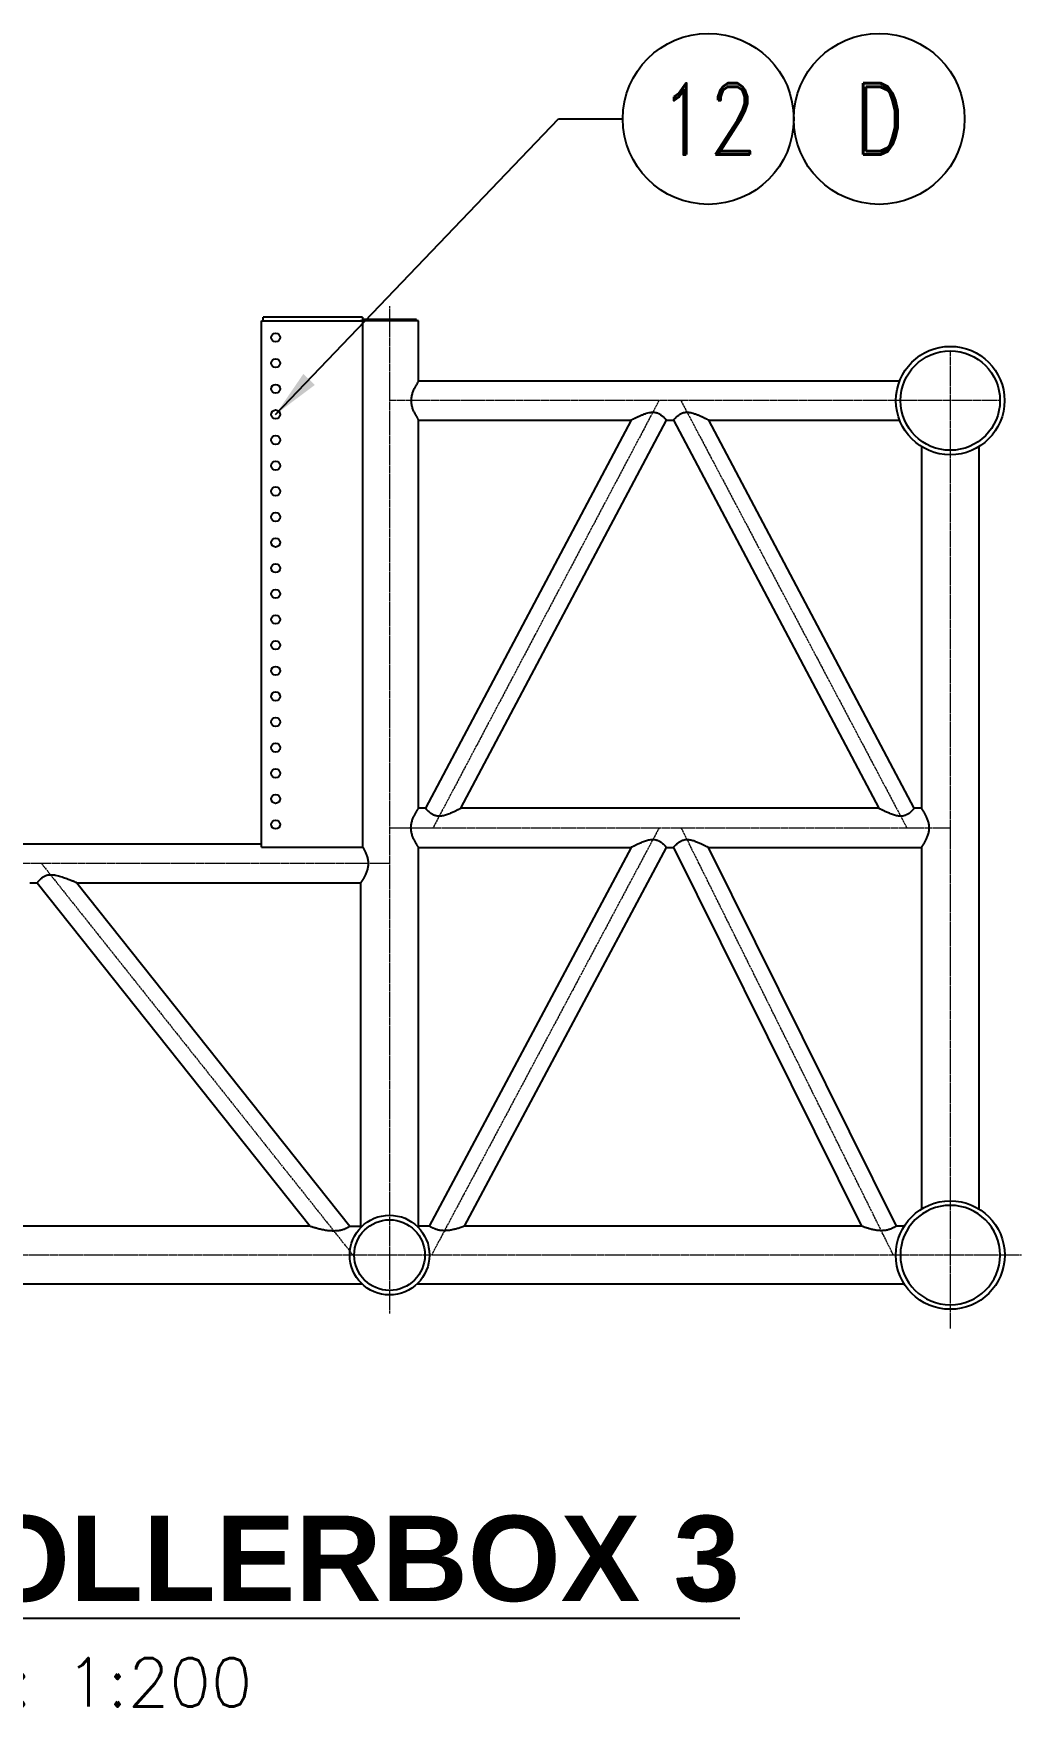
# Model space of a CAD drawing. Header units: millimetres. Extents: x 1177 to 110351, y -48371 to 8578.
# Drawn here: x 46379 to 53315, y -3170 to 8578 of the extents above; entities that cross this region are included whole.
import ezdxf
from ezdxf.enums import TextEntityAlignment as Align

# ---------------------------------------------------------------- set-up
doc = ezdxf.new("R2010")
doc.units = ezdxf.units.MM
doc.linetypes.add('CENTER', pattern=[50.8, 31.75, -6.35, 6.35, -6.35])
doc.layers.add('CENTRELINES', color=1, linetype='CENTER', lineweight=5)
for name, color, linetype in [('DIM', 1, 'Continuous'), ('PH-60E', 7, 'Continuous'), ('PV-60E', 7, 'Continuous'), ('TEXT25', 3, 'Continuous')]:
    doc.layers.add(name, color=color, linetype=linetype)
doc.styles.add('ARIALBOLD', font='arialbd.ttf')
doc.styles.add('ROMAND', font='romand.shx', dxfattribs={"width": 0.8})
doc.styles.add('ROMANS', font='simplex.shx', dxfattribs={"width": 0.8})
doc.dimstyles.new('200', dxfattribs={"dimscale": 200, "dimtxt": 1.7, "dimasz": 1.7, "dimexe": 1, "dimexo": 1, "dimgap": 1, "dimtad": 3, "dimdec": 0, "dimdsep": 46, "dimtxsty": 'ROMANS', "dimcen": 2.5, "dimclrd": 1, "dimclre": 1, "dimclrt": 2, "dimadec": 0, "dimazin": 0, "dimtfac": 1, "dimtdec": 0, "dimtmove": 0, "dimatfit": 3, "dimfxl": 2, "dimtolj": 1, "dimtzin": 0, "dimarcsym": 0})

# ---------------------------------------------------------------- blocks, each defined once
blk = doc.blocks.new('A3 - TAGG')
at = {"layer": 'TEXT25'}
blk.add_circle((0, 0), 3, dxfattribs=at)
at = {"layer": 'TEXT25', "style": 'ROMAND', "width": 0.8}
blk.add_attdef('1', text='', height=2.5, dxfattribs=at).set_placement((0, 0), align=Align.MIDDLE_CENTER)
blk = doc.blocks.new('section_3')
at = {"extrusion": (0, 1, 0)}
for p, q in [((1612, 6560), (1612, 6585)), ((2311, 6585), (1612, 6585)), ((2311, 6585), (2311, 2864)), ((1600, 2864), (1600, 6560)), ((1600, 6560), (2311, 6560)), ((-1600, 2887), (1600, 2887)), ((1600, 2864), (2311, 2864)), ((-25, 2613), (25, 2613)), ((25, 2613), (1942, 203)), ((305, 2613), (2297, 2613)), ((305, 2613), (2222, 203))]:
    blk.add_line(p, q, dxfattribs=at)
for p, q in [((2703, 6560), (2297, 6560)), ((2688, 6570), (2313, 6570)), ((2313, 6570), (2313, 6560)), ((2688, 6560), (2688, 6570)), ((2703, 6137), (2703, 6560)), ((6081, 6137), (2703, 6137)), ((2703, 3137), (2703, 5863)), ((2703, 5863), (4195, 5863)), ((4195, 5863), (2753, 3137)), ((3001, 3137), (4443, 5863)), ((4443, 5863), (4493, 5863)), ((4493, 5863), (5935, 3137)), ((6183, 3137), (4741, 5863)), ((4741, 5863), (6081, 5863)), ((6233, 5678), (6233, 3137)), ((6640, 323), (6640, 5678)), ((2753, 3137), (2703, 3137)), ((5935, 3137), (3001, 3137)), ((6233, 3137), (6183, 3137)), ((2703, 192), (2703, 2863)), ((2703, 2863), (4195, 2863)), ((4195, 2863), (2778, 203)), ((3026, 203), (4443, 2863)), ((4443, 2863), (4493, 2863)), ((4493, 2863), (5814, 203)), ((6058, 203), (4738, 2863)), ((4738, 2863), (6233, 2863)), ((6233, 2863), (6233, 323)), ((2297, 2613), (2297, 192)), ((1942, 203), (-1942, 203)), ((2222, 203), (2297, 203)), ((2778, 203), (2703, 203)), ((5814, 203), (3026, 203)), ((6113, 203), (6058, 203)), ((-2308, -203), (2308, -203)), ((2692, -203), (6113, -203))]:
    blk.add_line(p, q)
for centre in [(1700, 6443), (1700, 6263), (1700, 6083), (1700, 5903), (1700, 5723), (1700, 5543), (1700, 5363), (1700, 5183), (1700, 5003), (1700, 4823), (1700, 4643), (1700, 4463), (1700, 4283), (1700, 4103), (1700, 3923), (1700, 3743), (1700, 3563), (1700, 3383), (1700, 3203), (1700, 3023)]:
    blk.add_circle(centre, 31)
at = {"ltscale": 0.5}
for centre, radius in [((6436, 6000), 381), ((6436, 6000), 349), ((2500, 0), 280), ((2500, 0), 248)]:
    blk.add_circle(centre, radius, dxfattribs=at)
for major_axis, start_param, end_param in [((-382, 0), -3.141592653589793, 3.141592653589793), ((-350, 0), 3.141593, 9.424778)]:
    blk.add_ellipse((6436, 0), major_axis=major_axis, ratio=0.997354, start_param=start_param, end_param=end_param)
for points, knots in [([(2311, 2864), (2311, 2864), (2312, 2863), (2313, 2860), (2315, 2858), (2318, 2852), (2320, 2849), (2323, 2844), (2324, 2840), (2328, 2834), (2329, 2830), (2333, 2823), (2334, 2819), (2338, 2811), (2339, 2807), (2342, 2799), (2343, 2795), (2345, 2786), (2346, 2782), (2348, 2773), (2349, 2768), (2349, 2759), (2350, 2754), (2350, 2750)], [721.357271, 721.357271, 721.357271, 721.357271, 723.447251, 723.447251, 736.77568, 736.77568, 750.104109, 750.104109, 763.587208, 763.587208, 777.070307, 777.070307, 790.553406, 790.553406, 804.036505, 804.036505, 817.519604, 817.519604, 831.002703, 831.002703, 844.485803, 844.485803, 857.968902, 857.968902, 857.968902, 857.968902]), ([(2350, 2750), (2350, 2746), (2349, 2741), (2349, 2732), (2348, 2727), (2346, 2718), (2345, 2714), (2343, 2705), (2342, 2701), (2339, 2693), (2338, 2689), (2334, 2681), (2333, 2677), (2329, 2670), (2328, 2666), (2324, 2660), (2323, 2656), (2320, 2651), (2318, 2648), (2315, 2642), (2313, 2640), (2310, 2635), (2309, 2632), (2306, 2628), (2305, 2626), (2303, 2622), (2302, 2621), (2300, 2618), (2299, 2617), (2298, 2615), (2298, 2615), (2297, 2614), (2297, 2613), (2297, 2613)], [0, 0, 0, 0, 13.483099, 13.483099, 26.966198, 26.966198, 40.449297, 40.449297, 53.932397, 53.932397, 67.415496, 67.415496, 80.898595, 80.898595, 94.381694, 94.381694, 107.864793, 107.864793, 121.193222, 121.193222, 134.521651, 134.521651, 147.85008, 147.85008, 161.178509, 161.178509, 174.506938, 174.506938, 187.835367, 187.835367, 201.163796, 201.163796, 214.492225, 214.492225, 214.492225, 214.492225]), ([(305, 2613), (305, 2613), (303, 2614), (300, 2616), (298, 2616), (294, 2618), (292, 2619), (288, 2621), (286, 2621), (280, 2624), (278, 2625), (272, 2627), (269, 2628), (263, 2630), (260, 2632), (253, 2635), (248, 2636), (237, 2640), (232, 2642), (221, 2646), (216, 2648), (204, 2652), (198, 2654), (187, 2657), (181, 2659), (169, 2662), (163, 2663), (154, 2665), (151, 2666), (145, 2667), (142, 2667), (136, 2668), (133, 2668), (127, 2668), (124, 2668), (117, 2668), (114, 2668), (108, 2668), (106, 2668), (102, 2667), (101, 2667), (97, 2666), (95, 2666), (92, 2665), (90, 2664), (86, 2663), (85, 2662), (81, 2661), (79, 2660), (75, 2658), (72, 2656), (66, 2653), (63, 2651), (58, 2647), (55, 2645), (51, 2641), (49, 2639), (45, 2636), (43, 2634), (40, 2631), (39, 2629), (36, 2626), (35, 2625), (32, 2622), (31, 2621), (29, 2619), (29, 2618), (27, 2616), (27, 2616), (26, 2615), (26, 2614), (25, 2614), (25, 2613), (25, 2613)], [231.897501, 231.897501, 231.897501, 231.897501, 254.257814, 254.257814, 265.437971, 265.437971, 276.618127, 276.618127, 287.798284, 287.798284, 298.978441, 298.978441, 310.158597, 310.158597, 321.338754, 321.338754, 339.145785, 339.145785, 356.952816, 356.952816, 374.759847, 374.759847, 392.566878, 392.566878, 410.373909, 410.373909, 428.18094, 428.18094, 437.084455, 437.084455, 445.987971, 445.987971, 454.891486, 454.891486, 463.795002, 463.795002, 474.911187, 474.911187, 480.46928, 480.46928, 486.027373, 486.027373, 491.585465, 491.585465, 497.143558, 497.143558, 502.701651, 502.701651, 508.259743, 508.259743, 519.375929, 519.375929, 530.492114, 530.492114, 541.608299, 541.608299, 552.724484, 552.724484, 563.071044, 563.071044, 573.417604, 573.417604, 583.764164, 583.764164, 594.110724, 594.110724, 604.457283, 604.457283, 614.803843, 614.803843, 625.150403, 625.150403, 635.496963, 635.496963, 635.496963, 635.496963]), ([(1942, 203), (1942, 203), (1942, 203), (1943, 203), (1944, 202), (1946, 202), (1948, 201), (1951, 200), (1953, 200), (1957, 199), (1959, 198), (1964, 196), (1966, 196), (1972, 194), (1974, 193), (1980, 192), (1983, 191), (1994, 188), (2003, 186), (2022, 181), (2033, 179), (2048, 176), (2054, 176), (2065, 174), (2070, 173), (2081, 172), (2086, 172), (2097, 171), (2102, 171), (2111, 171), (2115, 171), (2123, 172), (2127, 172), (2135, 173), (2139, 173), (2147, 174), (2151, 175), (2158, 176), (2162, 177), (2169, 179), (2172, 180), (2179, 182), (2182, 183), (2188, 186), (2190, 187), (2195, 189), (2197, 190), (2202, 192), (2204, 193), (2207, 195), (2209, 196), (2212, 197), (2213, 198), (2216, 200), (2217, 200), (2219, 201), (2219, 202), (2221, 202), (2221, 203), (2222, 203), (2222, 203), (2222, 203)], [211.082504, 211.082504, 211.082504, 211.082504, 221.804118, 221.804118, 232.525732, 232.525732, 243.247346, 243.247346, 253.96896, 253.96896, 264.690574, 264.690574, 275.412188, 275.412188, 286.133803, 286.133803, 296.855417, 296.855417, 328.182814, 328.182814, 359.510212, 359.510212, 375.173911, 375.173911, 390.83761, 390.83761, 406.501309, 406.501309, 422.165008, 422.165008, 433.723205, 433.723205, 445.281402, 445.281402, 456.839599, 456.839599, 468.397796, 468.397796, 479.955993, 479.955993, 491.51419, 491.51419, 503.072387, 503.072387, 514.630584, 514.630584, 525.003364, 525.003364, 535.376145, 535.376145, 545.748925, 545.748925, 556.121706, 556.121706, 566.494487, 566.494487, 576.867267, 576.867267, 587.240048, 587.240048, 597.612828, 597.612828, 597.612828, 597.612828])]:
    blk.add_open_spline(points, degree=3, knots=knots)
at = {"layer": 'CENTRELINES', "color": 1, "linetype": 'CENTER', "ltscale": 0.4}
for p, q in [((2500, 6663), (2500, -410)), ((6436, 6344), (6436, -515)), ((6789, 6000), (2500, 6000)), ((4391, 6000), (2805, 3000)), ((4545, 6000), (6131, 3000)), ((2500, 3000), (6436, 3000)), ((4392, 3000), (2794, 0)), ((6037, 0), (4548, 3000)), ((2500, 2750), (-2500, 2750)), ((56, 2750), (2243, 0)), ((6936, 0), (-6936, 0))]:
    blk.add_line(p, q, dxfattribs=at)
at = {"layer": 'PH-60E'}
blk.add_open_spline([(6058, 203), (6058, 203), (6058, 203), (6057, 203), (6057, 202), (6056, 202), (6055, 201), (6053, 200), (6052, 199), (6050, 198), (6048, 197), (6045, 196), (6044, 195), (6040, 193), (6038, 192), (6034, 190), (6032, 189), (6027, 187), (6025, 186), (6021, 184), (6019, 183), (6018, 183)], degree=3, knots=[168.443335, 168.443335, 168.443335, 168.443335, 178.845334, 178.845334, 189.247334, 189.247334, 199.649334, 199.649334, 210.051333, 210.051333, 220.453333, 220.453333, 230.855332, 230.855332, 241.257332, 241.257332, 251.659331, 251.659331, 262.312748, 262.312748, 268.040119, 268.040119, 268.040119, 268.040119], dxfattribs=at)
at = {"layer": 'PV-60E'}
for points, knots in [([(2703, 6137), (2703, 6137), (2703, 6136), (2702, 6135), (2702, 6135), (2701, 6133), (2700, 6132), (2698, 6129), (2697, 6128), (2695, 6124), (2694, 6122), (2691, 6118), (2690, 6115), (2687, 6110), (2685, 6108), (2682, 6102), (2680, 6099), (2677, 6094), (2676, 6090), (2672, 6084), (2671, 6080), (2667, 6073), (2666, 6069), (2662, 6061), (2661, 6057), (2658, 6049), (2657, 6045), (2655, 6036), (2654, 6032), (2652, 6023), (2651, 6018), (2651, 6009), (2650, 6004), (2650, 6000)], [643.476676, 643.476676, 643.476676, 643.476676, 656.805105, 656.805105, 670.133534, 670.133534, 683.461963, 683.461963, 696.790392, 696.790392, 710.118821, 710.118821, 723.447251, 723.447251, 736.77568, 736.77568, 750.104109, 750.104109, 763.587208, 763.587208, 777.070307, 777.070307, 790.553406, 790.553406, 804.036505, 804.036505, 817.519604, 817.519604, 831.002703, 831.002703, 844.485803, 844.485803, 857.968902, 857.968902, 857.968902, 857.968902]), ([(2650, 6000), (2650, 5996), (2651, 5991), (2651, 5982), (2652, 5977), (2654, 5968), (2655, 5964), (2657, 5955), (2658, 5951), (2661, 5943), (2662, 5939), (2666, 5931), (2667, 5927), (2671, 5920), (2672, 5916), (2676, 5910), (2677, 5906), (2680, 5901), (2682, 5898), (2685, 5892), (2687, 5890), (2690, 5885), (2691, 5882), (2694, 5878), (2695, 5876), (2697, 5872), (2698, 5871), (2700, 5868), (2701, 5867), (2702, 5865), (2702, 5865), (2703, 5864), (2703, 5863), (2703, 5863)], [0, 0, 0, 0, 13.483099, 13.483099, 26.966198, 26.966198, 40.449297, 40.449297, 53.932397, 53.932397, 67.415496, 67.415496, 80.898595, 80.898595, 94.381694, 94.381694, 107.864793, 107.864793, 121.193222, 121.193222, 134.521651, 134.521651, 147.85008, 147.85008, 161.178509, 161.178509, 174.506938, 174.506938, 187.835367, 187.835367, 201.163796, 201.163796, 214.492225, 214.492225, 214.492225, 214.492225]), ([(4195, 5863), (4195, 5863), (4195, 5864), (4196, 5864), (4196, 5864), (4197, 5864), (4198, 5865), (4199, 5865), (4200, 5866), (4201, 5866), (4202, 5867), (4204, 5868), (4205, 5869), (4208, 5870), (4209, 5870), (4211, 5872), (4212, 5872), (4216, 5874), (4218, 5875), (4222, 5877), (4225, 5878), (4230, 5881), (4233, 5882), (4238, 5885), (4241, 5886), (4247, 5889), (4250, 5890), (4255, 5893), (4259, 5894), (4265, 5897), (4268, 5898), (4274, 5900), (4277, 5901), (4282, 5904), (4285, 5905), (4290, 5907), (4293, 5907), (4301, 5910), (4307, 5912), (4319, 5915), (4325, 5916), (4334, 5918), (4337, 5918), (4343, 5918), (4345, 5918), (4348, 5918)], [542.402587, 542.402587, 542.402587, 542.402587, 548.97471, 548.97471, 555.546832, 555.546832, 562.118955, 562.118955, 568.691078, 568.691078, 575.2632, 575.2632, 581.835323, 581.835323, 588.407446, 588.407446, 594.979569, 594.979569, 605.263935, 605.263935, 615.548301, 615.548301, 625.832668, 625.832668, 636.117034, 636.117034, 646.4014, 646.4014, 656.685766, 656.685766, 666.970133, 666.970133, 677.254499, 677.254499, 685.843043, 685.843043, 694.431586, 694.431586, 711.608673, 711.608673, 728.78576, 728.78576, 737.374303, 737.374303, 745.962847, 745.962847, 745.962847, 745.962847]), ([(4348, 5918), (4350, 5918), (4352, 5918), (4356, 5918), (4357, 5918), (4361, 5918), (4363, 5917), (4366, 5917), (4368, 5916), (4372, 5916), (4373, 5915), (4377, 5914), (4378, 5914), (4382, 5912), (4383, 5912), (4386, 5910), (4388, 5910), (4393, 5907), (4396, 5906), (4401, 5902), (4404, 5900), (4409, 5897), (4411, 5895), (4416, 5891), (4418, 5889), (4421, 5886), (4423, 5884), (4427, 5881), (4428, 5879), (4431, 5876), (4433, 5875), (4435, 5872), (4436, 5871), (4438, 5869), (4439, 5868), (4441, 5866), (4441, 5866), (4442, 5865), (4443, 5864), (4443, 5864), (4443, 5863), (4443, 5863)], [0, 0, 0, 0, 5.378793, 5.378793, 10.757585, 10.757585, 16.136378, 16.136378, 21.515171, 21.515171, 26.893963, 26.893963, 32.272756, 32.272756, 37.651549, 37.651549, 43.030341, 43.030341, 53.787927, 53.787927, 64.545512, 64.545512, 75.303097, 75.303097, 86.060683, 86.060683, 96.480743, 96.480743, 106.900803, 106.900803, 117.320863, 117.320863, 127.740923, 127.740923, 138.160983, 138.160983, 148.581043, 148.581043, 159.001103, 159.001103, 169.421164, 169.421164, 169.421164, 169.421164]), ([(4493, 5863), (4493, 5863), (4493, 5864), (4494, 5864), (4494, 5865), (4495, 5866), (4496, 5866), (4497, 5868), (4498, 5869), (4500, 5871), (4501, 5872), (4504, 5875), (4505, 5876), (4508, 5879), (4510, 5881), (4513, 5884), (4515, 5886), (4519, 5889), (4521, 5891), (4525, 5895), (4528, 5897), (4533, 5900), (4535, 5902), (4541, 5906), (4544, 5907), (4548, 5910), (4550, 5910), (4553, 5912), (4555, 5912), (4558, 5914), (4560, 5914), (4563, 5915), (4565, 5916), (4568, 5916), (4570, 5917), (4574, 5917), (4575, 5918), (4579, 5918), (4581, 5918), (4584, 5918), (4586, 5918), (4588, 5918)], [576.541683, 576.541683, 576.541683, 576.541683, 586.961743, 586.961743, 597.381803, 597.381803, 607.801863, 607.801863, 618.221924, 618.221924, 628.641984, 628.641984, 639.062044, 639.062044, 649.482104, 649.482104, 659.902164, 659.902164, 670.659749, 670.659749, 681.417335, 681.417335, 692.17492, 692.17492, 702.932505, 702.932505, 708.311298, 708.311298, 713.690091, 713.690091, 719.068883, 719.068883, 724.447676, 724.447676, 729.826469, 729.826469, 735.205261, 735.205261, 740.584054, 740.584054, 745.962847, 745.962847, 745.962847, 745.962847]), ([(4588, 5918), (4591, 5918), (4594, 5918), (4600, 5918), (4603, 5918), (4611, 5916), (4617, 5915), (4629, 5912), (4635, 5910), (4643, 5907), (4646, 5907), (4651, 5905), (4654, 5904), (4660, 5901), (4663, 5900), (4669, 5898), (4672, 5897), (4678, 5894), (4681, 5893), (4687, 5890), (4690, 5889), (4695, 5886), (4698, 5885), (4704, 5882), (4706, 5881), (4711, 5878), (4714, 5877), (4718, 5875), (4721, 5874), (4724, 5872), (4725, 5872), (4728, 5870), (4729, 5870), (4731, 5869), (4732, 5868), (4734, 5867), (4735, 5866), (4737, 5866), (4738, 5865), (4739, 5865), (4739, 5864), (4740, 5864), (4740, 5864), (4741, 5864), (4741, 5863), (4741, 5863)], [0, 0, 0, 0, 8.588543, 8.588543, 17.177087, 17.177087, 34.354174, 34.354174, 51.531261, 51.531261, 60.119804, 60.119804, 68.708348, 68.708348, 78.992714, 78.992714, 89.27708, 89.27708, 99.561447, 99.561447, 109.845813, 109.845813, 120.130179, 120.130179, 130.414546, 130.414546, 140.698912, 140.698912, 150.983278, 150.983278, 157.555401, 157.555401, 164.127524, 164.127524, 170.699646, 170.699646, 177.271769, 177.271769, 183.843892, 183.843892, 190.416014, 190.416014, 196.988137, 196.988137, 203.56026, 203.56026, 203.56026, 203.56026]), ([(2703, 2863), (2703, 2863), (2703, 2864), (2702, 2865), (2702, 2865), (2701, 2867), (2700, 2868), (2698, 2871), (2697, 2872), (2695, 2876), (2694, 2878), (2691, 2882), (2690, 2885), (2687, 2890), (2685, 2892), (2682, 2898), (2680, 2901), (2677, 2906), (2676, 2910), (2672, 2916), (2671, 2920), (2667, 2927), (2666, 2931), (2662, 2939), (2661, 2943), (2658, 2951), (2657, 2955), (2655, 2964), (2654, 2968), (2652, 2977), (2651, 2982), (2651, 2991), (2650, 2996), (2650, 3000), (2650, 3004), (2651, 3009), (2651, 3018), (2652, 3023), (2654, 3032), (2655, 3036), (2657, 3045), (2658, 3049), (2661, 3057), (2662, 3061), (2666, 3069), (2667, 3073), (2671, 3080), (2672, 3084), (2676, 3090), (2677, 3094), (2680, 3099), (2682, 3102), (2685, 3108), (2687, 3110), (2690, 3115), (2691, 3118), (2694, 3122), (2695, 3124), (2697, 3128), (2698, 3129), (2700, 3132), (2701, 3133), (2702, 3135), (2702, 3135), (2703, 3136), (2703, 3137), (2703, 3137)], [643.476676, 643.476676, 643.476676, 643.476676, 656.805105, 656.805105, 670.133534, 670.133534, 683.461963, 683.461963, 696.790392, 696.790392, 710.118821, 710.118821, 723.447251, 723.447251, 736.77568, 736.77568, 750.104109, 750.104109, 763.587208, 763.587208, 777.070307, 777.070307, 790.553406, 790.553406, 804.036505, 804.036505, 817.519604, 817.519604, 831.002703, 831.002703, 844.485803, 844.485803, 857.968902, 857.968902, 857.968902, 871.452001, 871.452001, 884.9351, 884.9351, 898.418199, 898.418199, 911.901298, 911.901298, 925.384398, 925.384398, 938.867497, 938.867497, 952.350596, 952.350596, 965.833695, 965.833695, 979.162124, 979.162124, 992.490553, 992.490553, 1005.818982, 1005.818982, 1019.147411, 1019.147411, 1032.47584, 1032.47584, 1045.804269, 1045.804269, 1059.132698, 1059.132698, 1072.461127, 1072.461127, 1072.461127, 1072.461127]), ([(3001, 3137), (3001, 3137), (3001, 3136), (3000, 3136), (2999, 3135), (2997, 3134), (2995, 3134), (2992, 3132), (2990, 3131), (2987, 3129), (2984, 3128), (2980, 3126), (2977, 3125), (2972, 3122), (2970, 3121), (2964, 3118), (2962, 3117), (2955, 3114), (2951, 3112), (2943, 3108), (2939, 3107), (2930, 3103), (2926, 3101), (2916, 3097), (2912, 3096), (2902, 3092), (2897, 3091), (2888, 3088), (2883, 3086), (2873, 3084), (2868, 3083), (2861, 3082), (2858, 3082), (2853, 3082), (2851, 3082), (2846, 3082), (2844, 3082), (2841, 3082), (2839, 3082), (2835, 3082), (2834, 3083), (2830, 3083), (2828, 3084), (2825, 3084), (2823, 3085), (2820, 3086), (2818, 3086), (2815, 3088), (2813, 3088), (2810, 3090), (2808, 3090), (2804, 3093), (2801, 3094), (2795, 3098), (2793, 3100), (2788, 3103), (2785, 3105), (2781, 3109), (2779, 3111), (2775, 3114), (2773, 3116), (2770, 3119), (2768, 3121), (2765, 3124), (2764, 3125), (2761, 3128), (2760, 3129), (2758, 3131), (2757, 3132), (2756, 3134), (2755, 3134), (2754, 3135), (2754, 3136), (2753, 3136), (2753, 3137), (2753, 3137)], [207.78846, 207.78846, 207.78846, 207.78846, 218.76292, 218.76292, 229.737379, 229.737379, 240.711839, 240.711839, 251.686298, 251.686298, 262.660757, 262.660757, 273.635217, 273.635217, 284.609676, 284.609676, 295.584136, 295.584136, 310.583234, 310.583234, 325.582332, 325.582332, 340.58143, 340.58143, 355.580528, 355.580528, 370.579626, 370.579626, 385.578724, 385.578724, 400.577822, 400.577822, 408.077371, 408.077371, 415.57692, 415.57692, 420.955713, 420.955713, 426.334506, 426.334506, 431.713298, 431.713298, 437.092091, 437.092091, 442.470884, 442.470884, 447.849676, 447.849676, 453.228469, 453.228469, 458.607262, 458.607262, 469.364847, 469.364847, 480.122432, 480.122432, 490.880018, 490.880018, 501.637603, 501.637603, 512.057663, 512.057663, 522.477723, 522.477723, 532.897783, 532.897783, 543.317843, 543.317843, 553.737904, 553.737904, 564.157964, 564.157964, 574.578024, 574.578024, 584.998084, 584.998084, 584.998084, 584.998084]), ([(6183, 3137), (6183, 3137), (6183, 3136), (6183, 3136), (6182, 3135), (6181, 3134), (6181, 3134), (6179, 3132), (6178, 3131), (6176, 3129), (6175, 3128), (6172, 3125), (6171, 3124), (6168, 3121), (6167, 3119), (6163, 3116), (6161, 3114), (6158, 3111), (6156, 3109), (6151, 3105), (6149, 3103), (6144, 3100), (6141, 3098), (6136, 3094), (6133, 3093), (6128, 3090), (6126, 3090), (6123, 3088), (6122, 3088), (6118, 3086), (6117, 3086), (6113, 3085), (6111, 3084), (6108, 3084), (6106, 3083), (6103, 3083), (6101, 3082), (6097, 3082), (6096, 3082), (6092, 3082), (6090, 3082), (6086, 3082), (6083, 3082), (6078, 3082), (6076, 3082), (6068, 3083), (6063, 3084), (6054, 3086), (6049, 3088), (6039, 3091), (6034, 3092), (6025, 3096), (6020, 3097), (6011, 3101), (6006, 3103), (5997, 3107), (5993, 3108), (5985, 3112), (5981, 3114), (5975, 3117), (5972, 3118), (5967, 3121), (5964, 3122), (5959, 3125), (5956, 3126), (5952, 3128), (5950, 3129), (5946, 3131), (5944, 3132), (5941, 3134), (5940, 3134), (5938, 3135), (5937, 3136), (5936, 3136), (5935, 3137), (5935, 3137)], [169.421164, 169.421164, 169.421164, 169.421164, 179.841224, 179.841224, 190.261284, 190.261284, 200.681344, 200.681344, 211.101404, 211.101404, 221.521464, 221.521464, 231.941524, 231.941524, 242.361584, 242.361584, 252.781645, 252.781645, 263.53923, 263.53923, 274.296815, 274.296815, 285.054401, 285.054401, 295.811986, 295.811986, 301.190779, 301.190779, 306.569571, 306.569571, 311.948364, 311.948364, 317.327157, 317.327157, 322.705949, 322.705949, 328.084742, 328.084742, 333.463535, 333.463535, 338.842327, 338.842327, 346.341876, 346.341876, 353.841425, 353.841425, 368.840523, 368.840523, 383.839621, 383.839621, 398.838719, 398.838719, 413.837817, 413.837817, 428.836916, 428.836916, 443.836014, 443.836014, 458.835112, 458.835112, 469.809571, 469.809571, 480.784031, 480.784031, 491.75849, 491.75849, 502.73295, 502.73295, 513.707409, 513.707409, 524.681868, 524.681868, 535.656328, 535.656328, 546.630787, 546.630787, 546.630787, 546.630787]), ([(6233, 3137), (6233, 3137), (6233, 3136), (6234, 3135), (6234, 3135), (6236, 3133), (6236, 3132), (6238, 3129), (6239, 3128), (6241, 3124), (6243, 3122), (6245, 3118), (6247, 3115), (6250, 3110), (6251, 3108), (6254, 3102), (6256, 3099), (6259, 3094), (6261, 3090), (6264, 3084), (6266, 3080), (6269, 3073), (6271, 3069), (6274, 3061), (6275, 3057), (6278, 3049), (6279, 3045), (6282, 3036), (6283, 3032), (6284, 3023), (6285, 3018), (6286, 3009), (6286, 3004), (6286, 2996), (6286, 2991), (6285, 2982), (6284, 2977), (6283, 2968), (6282, 2964), (6279, 2955), (6278, 2951), (6275, 2943), (6274, 2939), (6271, 2931), (6269, 2927), (6266, 2920), (6264, 2916), (6261, 2910), (6259, 2906), (6256, 2901), (6254, 2898), (6251, 2892), (6250, 2890), (6247, 2885), (6245, 2882), (6243, 2878), (6241, 2876), (6239, 2872), (6238, 2871), (6236, 2868), (6236, 2867), (6234, 2865), (6234, 2865), (6233, 2864), (6233, 2863), (6233, 2863)], [214.492225, 214.492225, 214.492225, 214.492225, 227.820654, 227.820654, 241.149084, 241.149084, 254.477513, 254.477513, 267.805942, 267.805942, 281.134371, 281.134371, 294.4628, 294.4628, 307.791229, 307.791229, 321.119658, 321.119658, 334.602757, 334.602757, 348.085856, 348.085856, 361.568955, 361.568955, 375.052054, 375.052054, 388.535153, 388.535153, 402.018253, 402.018253, 415.501352, 415.501352, 428.984451, 428.984451, 442.46755, 442.46755, 455.950649, 455.950649, 469.433748, 469.433748, 482.916848, 482.916848, 496.399947, 496.399947, 509.883046, 509.883046, 523.366145, 523.366145, 536.849244, 536.849244, 550.177673, 550.177673, 563.506102, 563.506102, 576.834531, 576.834531, 590.16296, 590.16296, 603.491389, 603.491389, 616.819818, 616.819818, 630.148247, 630.148247, 643.476676, 643.476676, 643.476676, 643.476676]), ([(4195, 2863), (4195, 2863), (4195, 2864), (4196, 2864), (4197, 2865), (4199, 2866), (4201, 2866), (4204, 2868), (4206, 2869), (4209, 2871), (4212, 2872), (4216, 2874), (4219, 2875), (4224, 2878), (4226, 2879), (4232, 2882), (4234, 2883), (4241, 2886), (4245, 2888), (4253, 2892), (4257, 2893), (4266, 2897), (4270, 2899), (4280, 2903), (4284, 2904), (4294, 2908), (4299, 2909), (4309, 2912), (4313, 2914), (4323, 2916), (4328, 2917), (4336, 2918), (4338, 2918), (4343, 2918), (4346, 2918), (4348, 2918)], [546.949064, 546.949064, 546.949064, 546.949064, 557.924878, 557.924878, 568.900693, 568.900693, 579.876507, 579.876507, 590.852322, 590.852322, 601.828136, 601.828136, 612.80395, 612.80395, 623.779765, 623.779765, 634.755579, 634.755579, 649.790799, 649.790799, 664.826019, 664.826019, 679.86124, 679.86124, 694.89646, 694.89646, 709.93168, 709.93168, 724.9669, 724.9669, 740.00212, 740.00212, 747.51973, 747.51973, 755.03734, 755.03734, 755.03734, 755.03734]), ([(4348, 2918), (4350, 2918), (4352, 2918), (4356, 2918), (4357, 2918), (4361, 2918), (4363, 2917), (4366, 2917), (4368, 2916), (4372, 2916), (4373, 2915), (4377, 2914), (4378, 2914), (4382, 2912), (4383, 2912), (4386, 2910), (4388, 2910), (4393, 2907), (4396, 2906), (4401, 2902), (4404, 2900), (4409, 2897), (4411, 2895), (4416, 2891), (4418, 2889), (4422, 2886), (4423, 2884), (4427, 2881), (4428, 2879), (4431, 2876), (4433, 2875), (4435, 2872), (4436, 2871), (4438, 2869), (4439, 2868), (4441, 2866), (4441, 2866), (4442, 2865), (4443, 2864), (4443, 2864), (4443, 2863), (4443, 2863)], [0, 0, 0, 0, 5.380139, 5.380139, 10.760279, 10.760279, 16.140418, 16.140418, 21.520557, 21.520557, 26.900696, 26.900696, 32.280836, 32.280836, 37.660975, 37.660975, 43.041114, 43.041114, 53.801393, 53.801393, 64.561671, 64.561671, 75.32195, 75.32195, 86.082228, 86.082228, 96.500749, 96.500749, 106.919269, 106.919269, 117.33779, 117.33779, 127.756311, 127.756311, 138.174832, 138.174832, 148.593352, 148.593352, 159.011873, 159.011873, 169.430394, 169.430394, 169.430394, 169.430394]), ([(4493, 2863), (4493, 2863), (4493, 2864), (4494, 2864), (4494, 2865), (4495, 2866), (4496, 2867), (4498, 2868), (4499, 2869), (4501, 2872), (4502, 2873), (4505, 2876), (4506, 2877), (4509, 2880), (4511, 2882), (4515, 2885), (4517, 2887), (4521, 2891), (4523, 2892), (4527, 2896), (4529, 2898), (4534, 2901), (4537, 2903), (4542, 2906), (4545, 2908), (4551, 2911), (4554, 2912), (4559, 2914), (4561, 2914), (4564, 2915), (4566, 2916), (4569, 2917), (4571, 2917), (4574, 2917), (4576, 2918), (4581, 2918), (4585, 2918), (4593, 2918), (4597, 2918), (4606, 2917), (4611, 2916), (4620, 2914), (4624, 2913), (4633, 2911), (4638, 2909), (4646, 2906), (4651, 2904), (4659, 2901), (4663, 2899), (4671, 2896), (4675, 2894), (4683, 2891), (4687, 2889), (4693, 2886), (4696, 2885), (4702, 2882), (4705, 2880), (4711, 2877), (4714, 2876), (4719, 2873), (4721, 2872), (4726, 2870), (4728, 2869), (4731, 2867), (4733, 2866), (4735, 2865), (4736, 2864), (4737, 2864), (4738, 2863), (4738, 2863)], [169.265122, 169.265122, 169.265122, 169.265122, 180.066391, 180.066391, 190.86766, 190.86766, 201.668928, 201.668928, 212.470197, 212.470197, 223.271466, 223.271466, 234.072734, 234.072734, 244.874003, 244.874003, 255.675272, 255.675272, 266.032143, 266.032143, 276.389015, 276.389015, 286.745886, 286.745886, 297.102758, 297.102758, 307.45963, 307.45963, 312.638065, 312.638065, 317.816501, 317.816501, 322.994937, 322.994937, 328.173373, 328.173373, 338.530244, 338.530244, 352.146365, 352.146365, 365.762485, 365.762485, 379.378606, 379.378606, 392.994726, 392.994726, 406.610847, 406.610847, 420.226967, 420.226967, 433.843088, 433.843088, 447.459208, 447.459208, 459.521324, 459.521324, 471.58344, 471.58344, 483.645556, 483.645556, 495.707672, 495.707672, 507.769788, 507.769788, 519.831904, 519.831904, 531.89402, 531.89402, 543.956136, 543.956136, 543.956136, 543.956136]), ([(2885, 171), (2882, 171), (2878, 171), (2871, 172), (2867, 172), (2860, 173), (2856, 173), (2849, 174), (2845, 175), (2838, 177), (2835, 178), (2828, 179), (2825, 180), (2819, 183), (2817, 184), (2811, 186), (2809, 187), (2804, 189), (2802, 190), (2798, 192), (2796, 193), (2793, 195), (2791, 196), (2788, 197), (2787, 198), (2784, 200), (2783, 200), (2781, 201), (2781, 202), (2779, 202), (2779, 203), (2778, 203), (2778, 203), (2778, 203)], [0, 0, 0, 0, 10.807091, 10.807091, 21.614182, 21.614182, 32.421273, 32.421273, 43.228364, 43.228364, 54.035455, 54.035455, 64.842546, 64.842546, 75.649637, 75.649637, 86.456727, 86.456727, 96.781156, 96.781156, 107.105584, 107.105584, 117.430012, 117.430012, 127.75444, 127.75444, 138.078868, 138.078868, 148.403296, 148.403296, 158.727724, 158.727724, 169.052152, 169.052152, 169.052152, 169.052152]), ([(3026, 203), (3026, 203), (3026, 203), (3025, 203), (3024, 202), (3023, 202), (3021, 201), (3019, 200), (3017, 200), (3013, 198), (3011, 198), (3007, 196), (3005, 195), (3000, 194), (2997, 193), (2992, 191), (2990, 190), (2984, 188), (2980, 187), (2973, 185), (2969, 184), (2961, 182), (2957, 181), (2948, 179), (2944, 178), (2935, 176), (2931, 175), (2922, 174), (2917, 173), (2908, 172), (2903, 172), (2894, 171), (2890, 171), (2885, 171)], [530.054846, 530.054846, 530.054846, 530.054846, 540.686736, 540.686736, 551.318626, 551.318626, 561.950516, 561.950516, 572.582406, 572.582406, 583.214296, 583.214296, 593.846186, 593.846186, 604.478076, 604.478076, 615.109966, 615.109966, 628.471893, 628.471893, 641.833821, 641.833821, 655.195749, 655.195749, 668.557676, 668.557676, 681.919604, 681.919604, 695.281531, 695.281531, 708.643459, 708.643459, 722.005387, 722.005387, 722.005387, 722.005387]), ([(6018, 183), (6016, 182), (6015, 182), (6011, 180), (6008, 179), (6001, 178), (5998, 177), (5991, 175), (5988, 174), (5981, 173), (5977, 173), (5970, 172), (5966, 172), (5959, 171), (5955, 171), (5948, 171), (5943, 171), (5935, 172), (5931, 172), (5922, 173), (5918, 174), (5910, 175), (5906, 176), (5897, 177), (5893, 178), (5885, 180), (5882, 181), (5874, 183), (5870, 184), (5864, 186), (5860, 187), (5854, 189), (5851, 190), (5845, 192), (5843, 193), (5837, 194), (5835, 195), (5830, 197), (5828, 198), (5824, 199), (5822, 200), (5819, 201), (5818, 202), (5816, 202), (5815, 203), (5814, 203), (5814, 203), (5814, 203)], [268.040119, 268.040119, 268.040119, 268.040119, 272.966166, 272.966166, 283.619583, 283.619583, 294.273001, 294.273001, 304.926418, 304.926418, 315.579835, 315.579835, 326.233253, 326.233253, 336.88667, 336.88667, 349.238039, 349.238039, 361.589409, 361.589409, 373.940778, 373.940778, 386.292147, 386.292147, 398.643517, 398.643517, 410.994886, 410.994886, 423.346255, 423.346255, 435.697625, 435.697625, 447.073187, 447.073187, 458.44875, 458.44875, 469.824312, 469.824312, 481.199875, 481.199875, 492.575437, 492.575437, 503.950999, 503.950999, 515.326562, 515.326562, 526.702124, 526.702124, 526.702124, 526.702124])]:
    blk.add_open_spline(points, degree=3, knots=knots, dxfattribs=at)

msp = doc.modelspace()

# ---------------------------------------------------------------- block references
msp.add_blockref('section_3', (46378.5, 0))
at = {"layer": 'DIM', "xscale": 200, "yscale": 200, "zscale": 200}
for p, values in [((51115.6, 7978), {'1': '12'}), ((52315.6, 7978), {'1': 'D'})]:
    msp.add_blockref('A3 - TAGG', p, dxfattribs=at).add_auto_attribs(values)

# ---------------------------------------------------------------- texts
at = {"layer": 'DIM', "color": 3, "insert": (46378.5, -2500), "char_height": 600, "attachment_point": 5, "style": 'ARIALBOLD'}
msp.add_mtext('{\\L\\A1;STINGER ROLLERBOX 3\\P}\\C2;\\Fromans|c0;\\H0.5667x;\\A1;SCALE: 1:200', dxfattribs=at)

# ---------------------------------------------------------------- leaders
msp.add_leader([(48078.5, 5902.9), (50063.8, 7978), (50515.6, 7978)], dimstyle='200', override={"dimgap": 1, "dimtad": 0})

doc.saveas('drawing.dxf')
